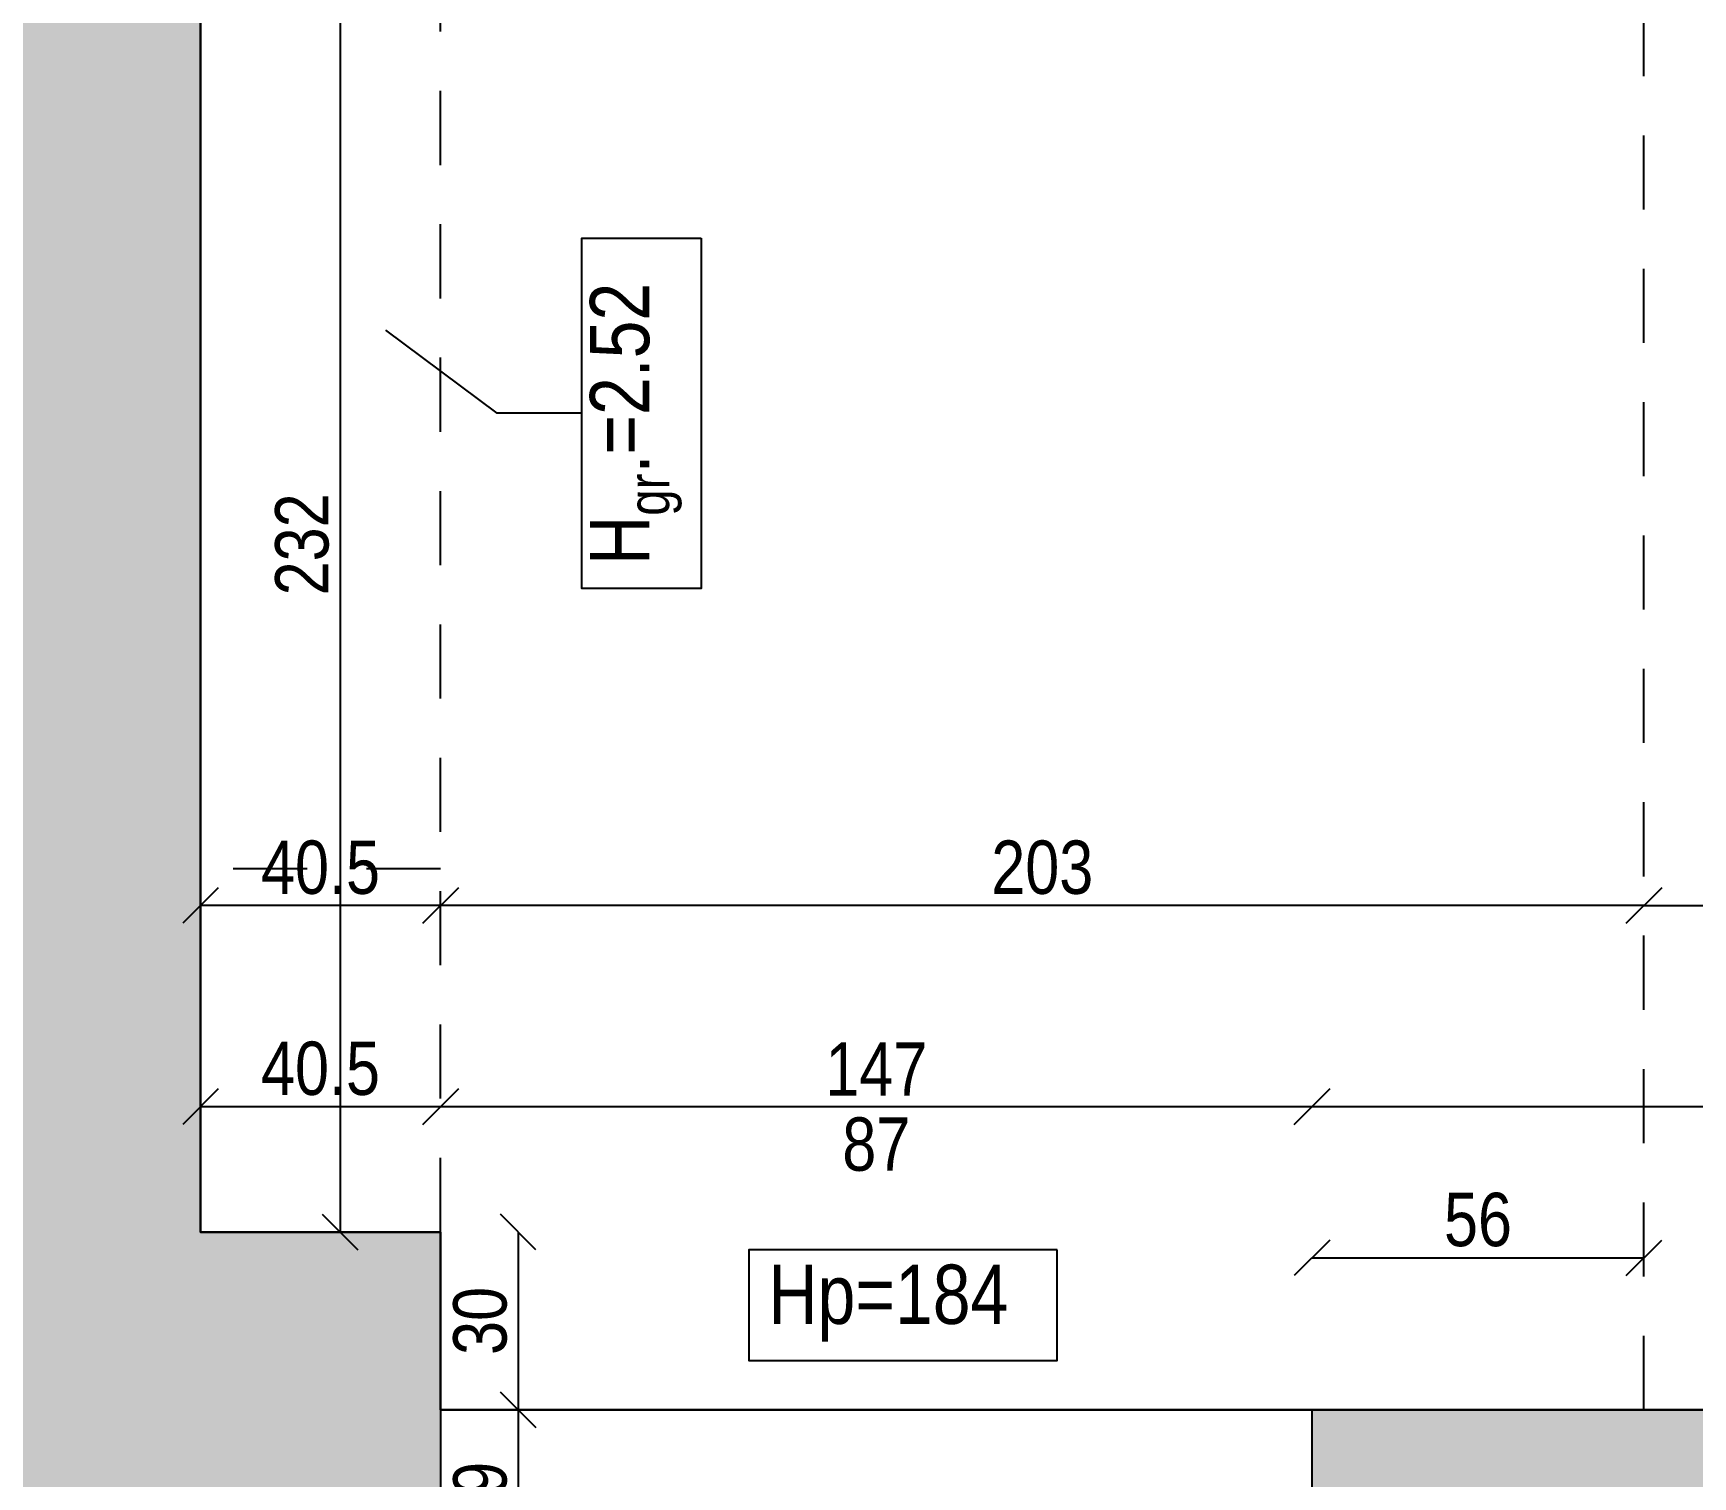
# Model space of a CAD drawing. Header units: metres. Extents: x 493 to 630, y -132 to -15.
# Drawn here: x 553.933 to 556.733, y -92.123 to -89.687 of the extents above; entities that cross this region are included whole.
import ezdxf

# ---------------------------------------------------------------- set-up
doc = ezdxf.new("R2010")
doc.units = ezdxf.units.M
doc.header["$MEASUREMENT"] = 0
doc.header["$PDMODE"] = 3
doc.linetypes.add('HIDDEN', pattern=[0.375, 0.25, -0.125])
for name, color, linetype in [('a_caramida', 2, 'Continuous'), ('a_cote_50', 9, 'Continuous'), ('a_grinzi', 253, 'HIDDEN'), ('a_pereti_hasuri', 253, 'Continuous'), ('a_text', 7, 'Continuous'), ('a_vederi', 74, 'Continuous')]:
    doc.layers.add(name, color=color, linetype=linetype)
doc.layers.add('a_suprafete', color=7, linetype='Continuous', plot=False)
doc.styles.get("Standard").update_dxf_attribs({"font": 'ARIALN.TTF'})
doc.dimstyles.new('50 cote', dxfattribs={"dimtxt": 0.09, "dimasz": 0.06, "dimexe": 0, "dimexo": 0, "dimgap": 0.018, "dimtad": 1, "dimdec": 1, "dimlfac": 100, "dimrnd": 0.5, "dimdsep": 46, "dimtxsty": 'Standard', "dimblk": 'OBLIQUE', "dimcen": 0.00045, "dimclrd": 256, "dimclrt": 4, "dimadec": 1, "dimazin": 0, "dimtfac": 1, "dimtdec": 1, "dimtix": 1, "dimtofl": 0, "dimtmove": 0, "dimatfit": 3, "dimldrblk": 'OBLIQUE', "dimfxl": 0, "dimtolj": 1, "dimtzin": 0, "dimarcsym": 0})
pattern_1 = [(45, (-4876.954644, 8292.469365), (-0.04419417382, 0.04419417382), []), (45, (-4876.91045, 8292.469365), (-0.04419417382, 0.04419417382), [0.03125, -0.015625])]

# ---------------------------------------------------------------- blocks, each defined once
blk = doc.blocks.new('_Oblique')
at = {"color": 0, "linetype": 'ByBlock', "lineweight": -2}
blk.add_line((-0.5, -0.5), (0.5, 0.5), dxfattribs=at)
blk = doc.blocks.new('*D150')
at = {"layer": 'a_cote_50', "lineweight": -2, "ltscale": 0.3}
blk.add_line((554.2153, -91.498), (554.6203, -91.498), dxfattribs=at)
at = {"layer": 'Defpoints', "color": 0, "ltscale": 0.3}
for p in [(554.6203, -91.498), (554.2153, -91.7096), (554.6203, -91.7096)]:
    blk.add_point(p, dxfattribs=at)
at = {"layer": 'a_cote_50', "lineweight": -2, "ltscale": 0.3, "xscale": 0.06, "yscale": 0.06, "zscale": 0.06, "rotation": 180}
blk.add_blockref('_Oblique', (554.2153, -91.498), dxfattribs=at)
at = {"layer": 'a_cote_50', "lineweight": -2, "ltscale": 0.3, "xscale": 0.06, "yscale": 0.06, "zscale": 0.06}
blk.add_blockref('_Oblique', (554.6203, -91.498), dxfattribs=at)
at = {"layer": 'a_cote_50', "color": 4, "ltscale": 0.3, "insert": (554.4178, -91.434), "char_height": 0.09, "attachment_point": 5}
blk.add_mtext('\\A1;40.5', dxfattribs=at)
blk = doc.blocks.new('*D151')
at = {"layer": 'a_cote_50', "lineweight": -2, "ltscale": 0.3}
blk.add_line((554.6203, -91.498), (556.0903, -91.498), dxfattribs=at)
at = {"layer": 'Defpoints', "color": 0, "ltscale": 0.3}
for p in [(556.0903, -91.498), (554.6203, -91.7096), (556.0903, -92.0096)]:
    blk.add_point(p, dxfattribs=at)
at = {"layer": 'a_cote_50', "lineweight": -2, "ltscale": 0.3, "xscale": 0.06, "yscale": 0.06, "zscale": 0.06, "rotation": 180}
blk.add_blockref('_Oblique', (554.6203, -91.498), dxfattribs=at)
at = {"layer": 'a_cote_50', "lineweight": -2, "ltscale": 0.3, "xscale": 0.06, "yscale": 0.06, "zscale": 0.06}
blk.add_blockref('_Oblique', (556.0903, -91.498), dxfattribs=at)
at = {"layer": 'a_cote_50', "color": 4, "ltscale": 0.3, "char_height": 0.09, "attachment_point": 5}
for s, insert in [('\\A1;147', (555.3553, -91.4348)), ('\\A1;87', (555.3553, -91.5619))]:
    blk.add_mtext(s, dxfattribs=dict(at, insert=insert))
blk = doc.blocks.new('*D152')
at = {"layer": 'a_cote_50', "lineweight": -2, "ltscale": 0.3}
blk.add_line((556.0903, -91.498), (557.6103, -91.498), dxfattribs=at)
at = {"layer": 'Defpoints', "color": 0, "ltscale": 0.3}
for p in [(557.6103, -91.498), (556.0903, -92.0096), (557.6103, -92.0274)]:
    blk.add_point(p, dxfattribs=at)
at = {"layer": 'a_cote_50', "lineweight": -2, "ltscale": 0.3, "xscale": 0.06, "yscale": 0.06, "zscale": 0.06, "rotation": 180}
blk.add_blockref('_Oblique', (556.0903, -91.498), dxfattribs=at)
at = {"layer": 'a_cote_50', "lineweight": -2, "ltscale": 0.3, "xscale": 0.06, "yscale": 0.06, "zscale": 0.06}
blk.add_blockref('_Oblique', (557.6103, -91.498), dxfattribs=at)
at = {"layer": 'a_cote_50', "color": 4, "ltscale": 0.3, "insert": (556.8503, -91.434), "char_height": 0.09, "attachment_point": 5}
blk.add_mtext('\\A1;152', dxfattribs=at)
blk = doc.blocks.new('*D105')
at = {"layer": 'a_cote_50', "lineweight": -2, "ltscale": 0.3}
blk.add_line((554.7512, -91.7096), (554.7512, -92.0096), dxfattribs=at)
at = {"layer": 'Defpoints', "color": 0, "ltscale": 0.3}
for p in [(554.6203, -91.7096), (554.6203, -92.0096), (554.7512, -92.0096)]:
    blk.add_point(p, dxfattribs=at)
at = {"layer": 'a_cote_50', "lineweight": -2, "ltscale": 0.3, "xscale": 0.06, "yscale": 0.06, "zscale": 0.06}
for p, rotation in [((554.7512, -91.7096), 90), ((554.7512, -92.0096), 270)]:
    blk.add_blockref('_Oblique', p, dxfattribs=dict(at, rotation=rotation))
at = {"layer": 'a_cote_50', "color": 4, "ltscale": 0.3, "insert": (554.6873, -91.8596), "char_height": 0.09, "attachment_point": 5, "rotation": 90}
blk.add_mtext('\\A1;30', dxfattribs=at)
blk = doc.blocks.new('*D106')
at = {"layer": 'a_cote_50', "lineweight": -2, "ltscale": 0.3}
blk.add_line((554.7512, -92.0096), (554.7512, -92.2996), dxfattribs=at)
at = {"layer": 'Defpoints', "color": 0, "ltscale": 0.3}
for p in [(554.6203, -92.0096), (554.6203, -92.2996), (554.7512, -92.2996)]:
    blk.add_point(p, dxfattribs=at)
at = {"layer": 'a_cote_50', "lineweight": -2, "ltscale": 0.3, "xscale": 0.06, "yscale": 0.06, "zscale": 0.06}
for p, rotation in [((554.7512, -92.0096), 90), ((554.7512, -92.2996), 270)]:
    blk.add_blockref('_Oblique', p, dxfattribs=dict(at, rotation=rotation))
at = {"layer": 'a_cote_50', "color": 4, "ltscale": 0.3, "insert": (554.6873, -92.1546), "char_height": 0.09, "attachment_point": 5, "rotation": 90}
blk.add_mtext('\\A1;29', dxfattribs=at)
blk = doc.blocks.new('*D117')
at = {"layer": 'a_cote_50', "lineweight": -2, "ltscale": 0.3}
blk.add_line((554.4508, -89.3896), (554.4508, -91.7096), dxfattribs=at)
at = {"layer": 'Defpoints', "color": 0, "ltscale": 0.3}
for p in [(554.046, -89.3896), (554.166, -91.7096), (554.4508, -91.7096)]:
    blk.add_point(p, dxfattribs=at)
at = {"layer": 'a_cote_50', "lineweight": -2, "ltscale": 0.3, "xscale": 0.06, "yscale": 0.06, "zscale": 0.06}
for p, rotation in [((554.4508, -89.3896), 90), ((554.4508, -91.7096), 270)]:
    blk.add_blockref('_Oblique', p, dxfattribs=dict(at, rotation=rotation))
at = {"layer": 'a_cote_50', "color": 4, "ltscale": 0.3, "insert": (554.3869, -90.5496), "char_height": 0.09, "attachment_point": 5, "rotation": 90}
blk.add_mtext('\\A1;232', dxfattribs=at)
blk = doc.blocks.new('*D136')
at = {"layer": 'a_cote_50', "lineweight": -2, "ltscale": 0.3}
blk.add_line((556.0903, -91.7531), (556.6503, -91.7531), dxfattribs=at)
at = {"layer": 'Defpoints', "color": 0, "ltscale": 0.3}
for p in [(556.6503, -91.7531), (556.0903, -92.0893), (556.6503, -92.0893)]:
    blk.add_point(p, dxfattribs=at)
at = {"layer": 'a_cote_50', "lineweight": -2, "ltscale": 0.3, "xscale": 0.06, "yscale": 0.06, "zscale": 0.06, "rotation": 180}
blk.add_blockref('_Oblique', (556.0903, -91.7531), dxfattribs=at)
at = {"layer": 'a_cote_50', "lineweight": -2, "ltscale": 0.3, "xscale": 0.06, "yscale": 0.06, "zscale": 0.06}
blk.add_blockref('_Oblique', (556.6503, -91.7531), dxfattribs=at)
at = {"layer": 'a_cote_50', "color": 4, "ltscale": 0.3, "insert": (556.3703, -91.6891), "char_height": 0.09, "attachment_point": 5}
blk.add_mtext('\\A1;56', dxfattribs=at)
blk = doc.blocks.new('*D137')
at = {"layer": 'a_cote_50', "lineweight": -2, "ltscale": 0.3}
blk.add_line((556.6503, -91.1588), (557.0753, -91.1588), dxfattribs=at)
at = {"layer": 'Defpoints', "color": 0, "ltscale": 0.3}
for p in [(556.6503, -91.1588), (557.0753, -91.1588), (557.0753, -91.1588)]:
    blk.add_point(p, dxfattribs=at)
at = {"layer": 'a_cote_50', "lineweight": -2, "ltscale": 0.3, "xscale": 0.06, "yscale": 0.06, "zscale": 0.06, "rotation": 180}
blk.add_blockref('_Oblique', (556.6503, -91.1588), dxfattribs=at)
at = {"layer": 'a_cote_50', "lineweight": -2, "ltscale": 0.3, "xscale": 0.06, "yscale": 0.06, "zscale": 0.06}
blk.add_blockref('_Oblique', (557.0753, -91.1588), dxfattribs=at)
at = {"layer": 'a_cote_50', "color": 4, "ltscale": 0.3, "insert": (556.8628, -91.0948), "char_height": 0.09, "attachment_point": 5}
blk.add_mtext('\\A1;42.5', dxfattribs=at)
blk = doc.blocks.new('*D145')
at = {"layer": 'a_cote_50', "lineweight": -2, "ltscale": 0.3}
blk.add_line((556.6503, -91.1588), (554.6203, -91.1588), dxfattribs=at)
at = {"layer": 'Defpoints', "color": 0, "ltscale": 0.3}
for p in [(554.6203, -91.1588), (554.6203, -91.1588), (556.6503, -91.1588)]:
    blk.add_point(p, dxfattribs=at)
at = {"layer": 'a_cote_50', "lineweight": -2, "ltscale": 0.3, "xscale": 0.06, "yscale": 0.06, "zscale": 0.06, "rotation": 180}
blk.add_blockref('_Oblique', (554.6203, -91.1588), dxfattribs=at)
at = {"layer": 'a_cote_50', "lineweight": -2, "ltscale": 0.3, "xscale": 0.06, "yscale": 0.06, "zscale": 0.06}
blk.add_blockref('_Oblique', (556.6503, -91.1588), dxfattribs=at)
at = {"layer": 'a_cote_50', "color": 4, "ltscale": 0.3, "insert": (555.6353, -91.0948), "char_height": 0.09, "attachment_point": 5}
blk.add_mtext('\\A1;203', dxfattribs=at)
blk = doc.blocks.new('*D146')
at = {"layer": 'a_cote_50', "lineweight": -2, "ltscale": 0.3}
blk.add_line((554.6203, -91.1588), (554.2153, -91.1588), dxfattribs=at)
at = {"layer": 'Defpoints', "color": 0, "ltscale": 0.3}
for p in [(554.2153, -91.1588), (554.2153, -91.1588), (554.6203, -91.1588)]:
    blk.add_point(p, dxfattribs=at)
at = {"layer": 'a_cote_50', "lineweight": -2, "ltscale": 0.3, "xscale": 0.06, "yscale": 0.06, "zscale": 0.06, "rotation": 180}
blk.add_blockref('_Oblique', (554.2153, -91.1588), dxfattribs=at)
at = {"layer": 'a_cote_50', "lineweight": -2, "ltscale": 0.3, "xscale": 0.06, "yscale": 0.06, "zscale": 0.06}
blk.add_blockref('_Oblique', (554.6203, -91.1588), dxfattribs=at)
at = {"layer": 'a_cote_50', "color": 4, "ltscale": 0.3, "insert": (554.4178, -91.0948), "char_height": 0.09, "attachment_point": 5}
blk.add_mtext('\\A1;40.5', dxfattribs=at)

msp = doc.modelspace()

# ---------------------------------------------------------------- hatches: boundary and pattern name
at = {"layer": 'a_pereti_hasuri', "ltscale": 0.3}
h = msp.add_hatch(dxfattribs=at)
h.set_pattern_fill('ANSI33', color=256, scale=0.25, style=0)
h.set_pattern_definition(pattern_1)
h.paths.add_polyline_path([(553.4293, -92.7946), (553.4293, -91.8771), (553.7903, -91.8771), (553.7903, -84.5971), (553.0553, -84.5971), (553.0553, -84.0896), (553.7853, -84.0896), (553.7853, -82.3896), (553.8353, -82.3896), (553.8353, -82.0846), (554.2605, -82.0846), (554.2605, -82.3846), (554.4755, -82.3846), (554.4755, -82.7846), (554.6355, -82.7846), (554.6355, -82.9846), (554.6355, -83.0596), (554.2203, -83.0596), (554.2203, -85.6896), (554.0953, -85.6896), (554.0953, -89.3896), (554.2153, -89.3896), (554.2153, -91.7096), (554.6203, -91.7096), (554.6203, -92.0096), (554.6203, -92.2996), (554.6203, -92.7946)])
h = msp.add_hatch(dxfattribs=at)
h.set_pattern_fill('ANSI33', color=256, scale=0.25, style=0)
h.set_pattern_definition(pattern_1)
h.paths.add_polyline_path([(556.0903, -92.7946), (556.0903, -92.2996), (556.0903, -92.0096), (557.6103, -92.0096), (557.6103, -92.3196), (557.6103, -92.7946)])
h.paths.add_polyline_path([(559.0903, -92.7946), (559.0903, -92.0096), (560.6103, -92.0096), (560.6103, -92.2996), (560.6103, -92.7946)])
h.paths.add_polyline_path([(563.5703, -92.7946), (562.0903, -92.7946), (562.0903, -92.0096), (563.5703, -92.0096), (563.5703, -92.3096)])
h.paths.add_polyline_path([(566.4853, -92.7946), (565.0703, -92.7946), (565.0703, -92.0096), (565.3053, -92.0096), (565.3053, -91.7496), (565.5403, -91.7496), (565.5403, -91.9946), (566.4853, -91.9946)])

# ---------------------------------------------------------------- linework, layer by layer
at = {"layer": 'a_caramida', "ltscale": 0.3}
msp.add_lwpolyline([(554.0953, -85.6896), (554.0953, -89.3896), (554.2153, -89.3896), (554.2153, -91.7096), (554.6203, -91.7096), (554.6203, -92.0096), (554.6203, -92.2996), (554.6203, -92.7946), (553.4293, -92.7946), (553.4293, -91.8771), (553.7903, -91.8771), (553.7903, -84.5971)], dxfattribs=at)
msp.add_lwpolyline([(556.0903, -92.7946), (556.0903, -92.2996), (556.0903, -92.0096), (557.6103, -92.0096), (557.6103, -92.3196), (557.6103, -92.7946)], close=True, dxfattribs=at)
at = {"layer": 'a_cote_50', "ltscale": 0.3}
msp.add_lwpolyline([(554.8587, -90.3284), (554.716, -90.3284), (554.5278, -90.1881)], dxfattribs=at)
at = {"layer": 'a_grinzi', "ltscale": 0.5}
msp.add_line((554.6203, -91.0967), (554.2153, -91.0967), dxfattribs=at)
for points in [[(554.6203, -91.7096), (554.6203, -83.0596)], [(556.6503, -92.0096), (556.6503, -83.0796)]]:
    msp.add_lwpolyline(points, dxfattribs=at)
at = {"layer": 'a_suprafete', "ltscale": 0.3}
msp.add_lwpolyline([(565.3053, -92.0096), (554.6203, -92.0096), (554.6203, -91.7096), (554.2153, -91.7096), (554.2153, -89.3896), (554.0953, -89.3896), (554.0953, -85.6896), (554.2203, -85.6896), (554.2203, -83.0596), (554.6355, -83.0596), (556.1555, -83.0596), (556.1555, -83.3396), (556.9005, -83.3396), (556.9005, -83.0796), (560.3605, -83.0796), (560.3605, -82.4096), (562.8605, -82.4096), (562.8605, -83.0796), (564.8105, -83.0796)], dxfattribs=at)
at = {"layer": 'a_text'}
for points in [[(555.06, -90.0328), (555.06, -90.6241), (554.8587, -90.6241), (554.8587, -90.0328)], [(555.6603, -91.7398), (555.1402, -91.7398), (555.1402, -91.9265), (555.6603, -91.9265)]]:
    msp.add_lwpolyline(points, close=True, dxfattribs=at)
at = {"layer": 'a_vederi', "ltscale": 0.3}
msp.add_lwpolyline([(554.6203, -92.0096), (556.0903, -92.0096)], dxfattribs=at)

# ---------------------------------------------------------------- texts
at = {"layer": 'a_text', "insert": (555.0063, -90.584), "char_height": 0.1, "width": 1.87247, "attachment_point": 7, "rotation": 90}
msp.add_mtext('\\A1;H{\\H0.7x;\\S^ gr;}.=2.52', dxfattribs=at)
at = {"layer": 'a_text', "insert": (555.578, -91.8948), "char_height": 0.1, "width": 1.87247, "attachment_point": 9}
msp.add_mtext('\\A1;Hp=184', dxfattribs=at)

# ---------------------------------------------------------------- dimensions: what is measured, and where the dimension line sits
at = {"layer": 'a_cote_50', "ltscale": 0.3}
for base, p1, p2, angle, picture, middle in [((554.4508, -91.7096), (554.046, -89.3896), (554.166, -91.7096), 270, '*D117', (554.3869, -90.5496)), ((554.2153, -91.1588), (554.6203, -91.1588), (554.2153, -91.1588), 180, '*D146', (554.4178, -91.0948)), ((557.6103, -91.498), (556.0903, -92.0096), (557.6103, -92.0274), 180, '*D152', (556.8503, -91.434)), ((554.7512, -92.2996), (554.6203, -92.0096), (554.6203, -92.2996), 270, '*D106', (554.6873, -92.1546))]:
    dim = msp.add_linear_dim(base=base, p1=p1, p2=p2, angle=angle, dimstyle='50 cote', override={"dimtmove": 1}, dxfattribs=at)
    dim.commit()
    dim.dimension.update_dxf_attribs({"geometry": picture, "text_midpoint": middle})
for base, p1, p2, angle, picture, middle in [((554.6203, -91.1588), (556.6503, -91.1588), (554.6203, -91.1588), 180, '*D145', (555.6353, -91.0948)), ((557.0753, -91.1588), (556.6503, -91.1588), (557.0753, -91.1588), 180, '*D137', (556.8628, -91.0948)), ((554.6203, -91.498), (554.2153, -91.7096), (554.6203, -91.7096), 180, '*D150', (554.4178, -91.434)), ((556.6503, -91.7531), (556.0903, -92.0893), (556.6503, -92.0893), 180, '*D136', (556.3703, -91.6891)), ((554.7512, -92.0096), (554.6203, -91.7096), (554.6203, -92.0096), 270, '*D105', (554.6873, -91.8596))]:
    dim = msp.add_linear_dim(base=base, p1=p1, p2=p2, angle=angle, dimstyle='50 cote', dxfattribs=at)
    dim.commit()
    dim.dimension.update_dxf_attribs({"geometry": picture, "text_midpoint": middle})
dim = msp.add_linear_dim(base=(556.0903, -91.498), p1=(554.6203, -91.7096), p2=(556.0903, -92.0096), angle=180, text='<>\\X87', dimstyle='50 cote', override={"dimtmove": 1}, dxfattribs=at)
dim.commit()
dim.dimension.update_dxf_attribs({"geometry": '*D151', "text_midpoint": (555.3553, -91.498)})

doc.saveas('drawing.dxf')
